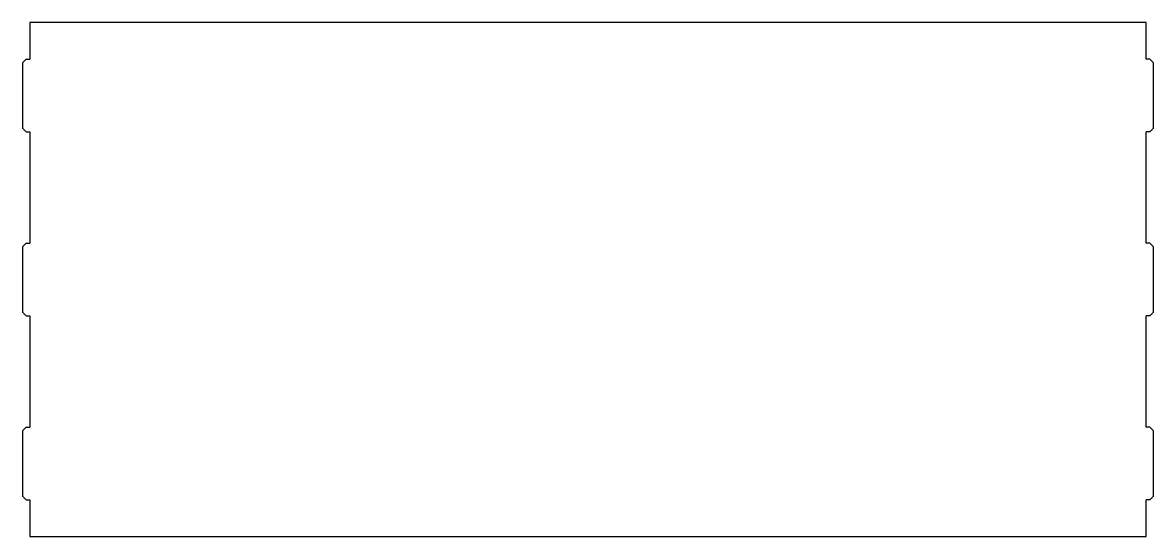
# Model space of a CAD drawing. Extents: x 187 to 498, y 340 to 481.
import ezdxf

# ---------------------------------------------------------------- set-up
doc = ezdxf.new("R2010")
doc.units = 0
doc.linetypes.add('SLD-CONTINUA', pattern=[0])
doc.layers.get('0').update_dxf_attribs({"linetype": 'CONTINUOUS'})

msp = doc.modelspace()

# ---------------------------------------------------------------- linework, layer by layer
at = {"color": 7, "linetype": 'SLD-CONTINUA'}
for p, q in [((495.93, 481.17), (189.43, 481.17)), ((189.43, 481.17), (189.43, 471.17)), ((495.93, 471.17), (495.93, 481.17)), ((188.43, 471.17), (187.43, 470.17)), ((187.43, 470.17), (187.43, 452.17)), ((188.43, 471.17), (189.43, 471.17)), ((496.93, 471.17), (495.93, 471.17)), ((497.93, 470.17), (496.93, 471.17)), ((497.93, 452.17), (497.93, 470.17)), ((187.43, 452.17), (188.43, 451.17)), ((188.43, 451.17), (189.43, 451.17)), ((189.43, 451.17), (189.43, 420.67)), ((496.93, 451.17), (495.93, 451.17)), ((495.93, 420.67), (495.93, 451.17)), ((496.93, 451.17), (497.93, 452.17)), ((188.43, 420.67), (187.43, 419.67)), ((187.43, 419.67), (187.43, 401.67)), ((188.43, 420.67), (189.43, 420.67)), ((496.93, 420.67), (495.93, 420.67)), ((497.93, 419.67), (496.93, 420.67)), ((497.93, 401.67), (497.93, 419.67)), ((187.43, 401.67), (188.43, 400.67)), ((188.43, 400.67), (189.43, 400.67)), ((189.43, 400.67), (189.43, 370.17)), ((496.93, 400.67), (495.93, 400.67)), ((495.93, 370.17), (495.93, 400.67)), ((496.93, 400.67), (497.93, 401.67)), ((188.43, 370.17), (187.43, 369.17)), ((188.43, 370.17), (189.43, 370.17)), ((496.93, 370.17), (495.93, 370.17)), ((497.93, 369.17), (496.93, 370.17)), ((187.43, 369.17), (187.43, 351.17)), ((497.93, 351.17), (497.93, 369.17)), ((187.43, 351.17), (188.43, 350.17)), ((496.93, 350.17), (497.93, 351.17)), ((188.43, 350.17), (189.43, 350.17)), ((189.43, 350.17), (189.43, 340.17)), ((496.93, 350.17), (495.93, 350.17)), ((495.93, 340.17), (495.93, 350.17)), ((189.43, 340.17), (495.93, 340.17))]:
    msp.add_line(p, q, dxfattribs=at)

doc.saveas('drawing.dxf')
